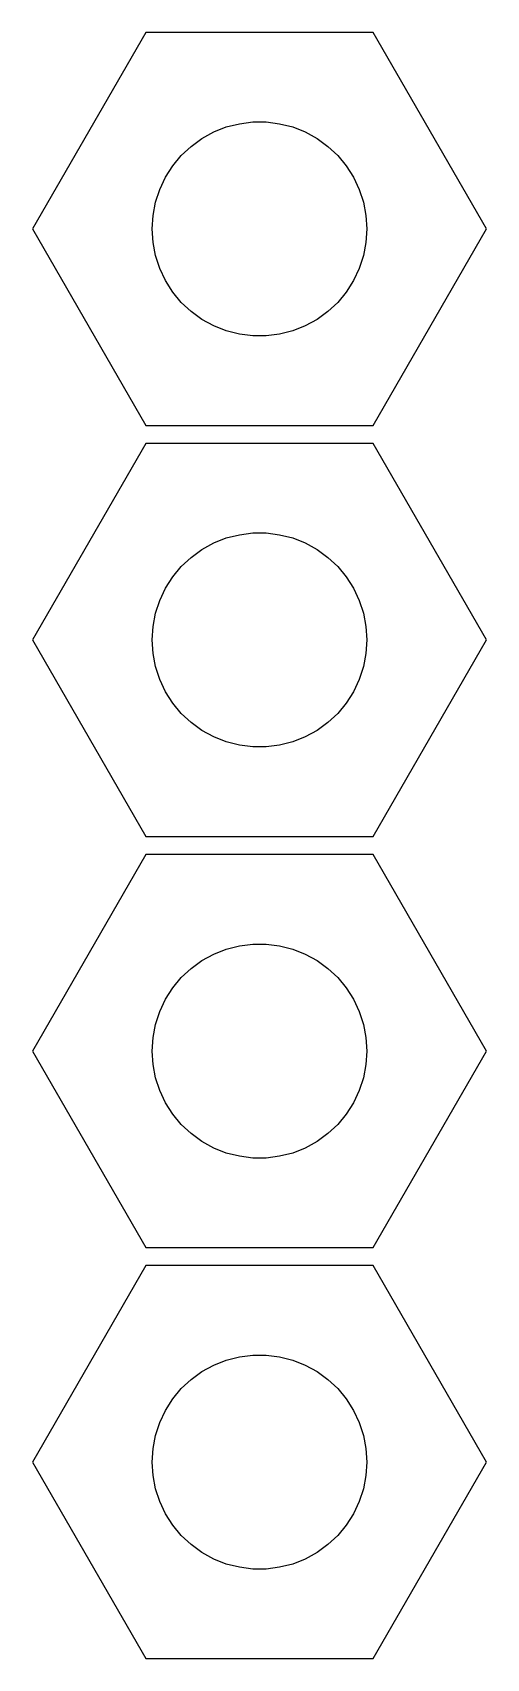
# Model space of a CAD drawing. Header units: metres. Extents: x -3.2 to 3.2, y 20.3 to 43.
import ezdxf

# ---------------------------------------------------------------- set-up
doc = ezdxf.new("R2010")
doc.units = ezdxf.units.M

msp = doc.modelspace()

# ---------------------------------------------------------------- linework, layer by layer
for p, q in [((-1.587, 42.998), (-3.173, 40.25)), ((1.587, 42.998), (-1.587, 42.998)), ((3.173, 40.25), (1.587, 42.998)), ((-0.639, 41.607), (-0.464, 41.677)), ((-0.464, 41.677), (-0.281, 41.723)), ((-0.281, 41.723), (-0.094, 41.747)), ((-0.094, 41.747), (0.094, 41.747)), ((0.094, 41.747), (0.281, 41.723)), ((0.281, 41.723), (0.464, 41.677)), ((0.464, 41.677), (0.639, 41.607)), ((-1.093, 41.277), (-0.956, 41.406)), ((-0.956, 41.406), (-0.804, 41.517)), ((-0.804, 41.517), (-0.639, 41.607)), ((0.639, 41.607), (0.804, 41.517)), ((0.804, 41.517), (0.956, 41.406)), ((0.956, 41.406), (1.093, 41.277)), ((-1.214, 41.132), (-1.093, 41.277)), ((1.093, 41.277), (1.214, 41.132)), ((-1.395, 40.802), (-1.314, 40.973)), ((-1.314, 40.973), (-1.214, 41.132)), ((1.214, 41.132), (1.314, 40.973)), ((1.314, 40.973), (1.395, 40.802)), ((-1.453, 40.623), (-1.395, 40.802)), ((1.395, 40.802), (1.453, 40.623)), ((-1.488, 40.438), (-1.453, 40.623)), ((1.453, 40.623), (1.488, 40.438)), ((-1.5, 40.25), (-1.488, 40.438)), ((1.488, 40.438), (1.5, 40.25)), ((-3.173, 40.25), (-1.587, 37.502)), ((-1.488, 40.062), (-1.5, 40.25)), ((-1.453, 39.877), (-1.488, 40.062)), ((1.488, 40.062), (1.453, 39.877)), ((1.5, 40.25), (1.488, 40.062)), ((1.587, 37.502), (3.173, 40.25)), ((-1.395, 39.698), (-1.453, 39.877)), ((1.453, 39.877), (1.395, 39.698)), ((-1.314, 39.527), (-1.395, 39.698)), ((1.395, 39.698), (1.314, 39.527)), ((-1.214, 39.368), (-1.314, 39.527)), ((-1.093, 39.223), (-1.214, 39.368)), ((1.214, 39.368), (1.093, 39.223)), ((1.314, 39.527), (1.214, 39.368)), ((-0.956, 39.094), (-1.093, 39.223)), ((1.093, 39.223), (0.956, 39.094)), ((-0.804, 38.983), (-0.956, 39.094)), ((-0.639, 38.893), (-0.804, 38.983)), ((0.804, 38.983), (0.639, 38.893)), ((0.956, 39.094), (0.804, 38.983)), ((-0.464, 38.823), (-0.639, 38.893)), ((-0.281, 38.777), (-0.464, 38.823)), ((-0.094, 38.753), (-0.281, 38.777)), ((0.094, 38.753), (-0.094, 38.753)), ((0.281, 38.777), (0.094, 38.753)), ((0.464, 38.823), (0.281, 38.777)), ((0.639, 38.893), (0.464, 38.823)), ((-1.587, 37.502), (1.587, 37.502)), ((-1.587, 37.248), (-3.173, 34.5)), ((1.587, 37.248), (-1.587, 37.248)), ((3.173, 34.5), (1.587, 37.248)), ((-0.464, 35.927), (-0.281, 35.973)), ((-0.281, 35.973), (-0.094, 35.997)), ((-0.094, 35.997), (0.094, 35.997)), ((0.094, 35.997), (0.281, 35.973)), ((0.281, 35.973), (0.464, 35.927)), ((-0.956, 35.656), (-0.804, 35.767)), ((-0.804, 35.767), (-0.639, 35.857)), ((-0.639, 35.857), (-0.464, 35.927)), ((0.464, 35.927), (0.639, 35.857)), ((0.639, 35.857), (0.804, 35.767)), ((0.804, 35.767), (0.956, 35.656)), ((-1.214, 35.382), (-1.093, 35.527)), ((-1.093, 35.527), (-0.956, 35.656)), ((0.956, 35.656), (1.093, 35.527)), ((1.093, 35.527), (1.214, 35.382)), ((-1.314, 35.223), (-1.214, 35.382)), ((1.214, 35.382), (1.314, 35.223)), ((-1.453, 34.873), (-1.395, 35.052)), ((-1.395, 35.052), (-1.314, 35.223)), ((1.314, 35.223), (1.395, 35.052)), ((1.395, 35.052), (1.453, 34.873)), ((-1.488, 34.688), (-1.453, 34.873)), ((1.453, 34.873), (1.488, 34.688)), ((-1.5, 34.5), (-1.488, 34.688)), ((1.488, 34.688), (1.5, 34.5)), ((-3.173, 34.5), (-1.587, 31.752)), ((-1.488, 34.312), (-1.5, 34.5)), ((1.5, 34.5), (1.488, 34.312)), ((1.587, 31.752), (3.173, 34.5)), ((-1.453, 34.127), (-1.488, 34.312)), ((-1.395, 33.948), (-1.453, 34.127)), ((1.453, 34.127), (1.395, 33.948)), ((1.488, 34.312), (1.453, 34.127)), ((-1.314, 33.777), (-1.395, 33.948)), ((1.395, 33.948), (1.314, 33.777)), ((-1.214, 33.618), (-1.314, 33.777)), ((1.314, 33.777), (1.214, 33.618)), ((-1.093, 33.473), (-1.214, 33.618)), ((-0.956, 33.344), (-1.093, 33.473)), ((1.093, 33.473), (0.956, 33.344)), ((1.214, 33.618), (1.093, 33.473)), ((-0.804, 33.233), (-0.956, 33.344)), ((-0.639, 33.143), (-0.804, 33.233)), ((0.804, 33.233), (0.639, 33.143)), ((0.956, 33.344), (0.804, 33.233)), ((-0.464, 33.073), (-0.639, 33.143)), ((-0.281, 33.027), (-0.464, 33.073)), ((-0.094, 33.003), (-0.281, 33.027)), ((0.094, 33.003), (-0.094, 33.003)), ((0.281, 33.027), (0.094, 33.003)), ((0.464, 33.073), (0.281, 33.027)), ((0.639, 33.143), (0.464, 33.073)), ((-1.587, 31.752), (1.587, 31.752)), ((-1.587, 31.498), (-3.173, 28.75)), ((1.587, 31.498), (-1.587, 31.498)), ((3.173, 28.75), (1.587, 31.498)), ((-0.804, 30.017), (-0.639, 30.107)), ((-0.639, 30.107), (-0.464, 30.177)), ((-0.464, 30.177), (-0.281, 30.223)), ((-0.281, 30.223), (-0.094, 30.247)), ((-0.094, 30.247), (0.094, 30.247)), ((0.094, 30.247), (0.281, 30.223)), ((0.281, 30.223), (0.464, 30.177)), ((0.464, 30.177), (0.639, 30.107)), ((0.639, 30.107), (0.804, 30.017)), ((-1.093, 29.777), (-0.956, 29.906)), ((-0.956, 29.906), (-0.804, 30.017)), ((0.804, 30.017), (0.956, 29.906)), ((0.956, 29.906), (1.093, 29.777)), ((-1.314, 29.473), (-1.214, 29.632)), ((-1.214, 29.632), (-1.093, 29.777)), ((1.093, 29.777), (1.214, 29.632)), ((1.214, 29.632), (1.314, 29.473)), ((-1.395, 29.302), (-1.314, 29.473)), ((1.314, 29.473), (1.395, 29.302)), ((-1.488, 28.938), (-1.453, 29.123)), ((-1.453, 29.123), (-1.395, 29.302)), ((1.395, 29.302), (1.453, 29.123)), ((1.453, 29.123), (1.488, 28.938)), ((-1.5, 28.75), (-1.488, 28.938)), ((1.488, 28.938), (1.5, 28.75)), ((-3.173, 28.75), (-1.587, 26.002)), ((-1.488, 28.562), (-1.5, 28.75)), ((1.5, 28.75), (1.488, 28.562)), ((1.587, 26.002), (3.173, 28.75)), ((-1.453, 28.377), (-1.488, 28.562)), ((1.488, 28.562), (1.453, 28.377)), ((-1.395, 28.198), (-1.453, 28.377)), ((1.453, 28.377), (1.395, 28.198)), ((-1.314, 28.027), (-1.395, 28.198)), ((-1.214, 27.868), (-1.314, 28.027)), ((1.314, 28.027), (1.214, 27.868)), ((1.395, 28.198), (1.314, 28.027)), ((-1.093, 27.723), (-1.214, 27.868)), ((1.214, 27.868), (1.093, 27.723)), ((-0.956, 27.594), (-1.093, 27.723)), ((-0.804, 27.483), (-0.956, 27.594)), ((0.956, 27.594), (0.804, 27.483)), ((1.093, 27.723), (0.956, 27.594)), ((-0.639, 27.393), (-0.804, 27.483)), ((-0.464, 27.323), (-0.639, 27.393)), ((-0.281, 27.277), (-0.464, 27.323)), ((0.464, 27.323), (0.281, 27.277)), ((0.639, 27.393), (0.464, 27.323)), ((0.804, 27.483), (0.639, 27.393)), ((-0.094, 27.253), (-0.281, 27.277)), ((0.094, 27.253), (-0.094, 27.253)), ((0.281, 27.277), (0.094, 27.253)), ((-1.587, 26.002), (1.587, 26.002)), ((-1.587, 25.748), (-3.173, 23)), ((1.587, 25.748), (-1.587, 25.748)), ((3.173, 23), (1.587, 25.748)), ((-0.804, 24.267), (-0.639, 24.357)), ((-0.639, 24.357), (-0.464, 24.427)), ((-0.464, 24.427), (-0.281, 24.473)), ((-0.281, 24.473), (-0.094, 24.497)), ((-0.094, 24.497), (0.094, 24.497)), ((0.094, 24.497), (0.281, 24.473)), ((0.281, 24.473), (0.464, 24.427)), ((0.464, 24.427), (0.639, 24.357)), ((0.639, 24.357), (0.804, 24.267)), ((-1.093, 24.027), (-0.956, 24.156)), ((-0.956, 24.156), (-0.804, 24.267)), ((0.804, 24.267), (0.956, 24.156)), ((0.956, 24.156), (1.093, 24.027)), ((-1.214, 23.882), (-1.093, 24.027)), ((1.093, 24.027), (1.214, 23.882)), ((-1.395, 23.552), (-1.314, 23.723)), ((-1.314, 23.723), (-1.214, 23.882)), ((1.214, 23.882), (1.314, 23.723)), ((1.314, 23.723), (1.395, 23.552)), ((-1.453, 23.373), (-1.395, 23.552)), ((1.395, 23.552), (1.453, 23.373)), ((-1.488, 23.188), (-1.453, 23.373)), ((1.453, 23.373), (1.488, 23.188)), ((-3.173, 23), (-1.587, 20.252)), ((-1.5, 23), (-1.488, 23.188)), ((-1.488, 22.812), (-1.5, 23)), ((1.488, 23.188), (1.5, 23)), ((1.5, 23), (1.488, 22.812)), ((1.587, 20.252), (3.173, 23)), ((-1.453, 22.627), (-1.488, 22.812)), ((1.488, 22.812), (1.453, 22.627)), ((-1.395, 22.448), (-1.453, 22.627)), ((1.453, 22.627), (1.395, 22.448)), ((-1.314, 22.277), (-1.395, 22.448)), ((1.395, 22.448), (1.314, 22.277)), ((-1.214, 22.118), (-1.314, 22.277)), ((-1.093, 21.973), (-1.214, 22.118)), ((1.214, 22.118), (1.093, 21.973)), ((1.314, 22.277), (1.214, 22.118)), ((-0.956, 21.844), (-1.093, 21.973)), ((-0.804, 21.733), (-0.956, 21.844)), ((0.956, 21.844), (0.804, 21.733)), ((1.093, 21.973), (0.956, 21.844)), ((-0.639, 21.643), (-0.804, 21.733)), ((-0.464, 21.573), (-0.639, 21.643)), ((0.639, 21.643), (0.464, 21.573)), ((0.804, 21.733), (0.639, 21.643)), ((-0.281, 21.527), (-0.464, 21.573)), ((-0.094, 21.503), (-0.281, 21.527)), ((0.094, 21.503), (-0.094, 21.503)), ((0.281, 21.527), (0.094, 21.503)), ((0.464, 21.573), (0.281, 21.527)), ((-1.587, 20.252), (1.587, 20.252))]:
    msp.add_line(p, q)

doc.saveas('drawing.dxf')
